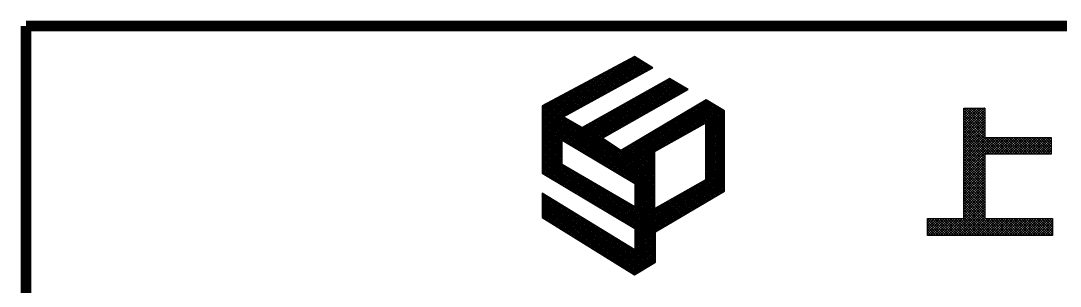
# Model space of a CAD drawing. Header units: millimetres. Extents: x -70627 to 13473, y 10065 to 69465.
# Drawn here: x -1552 to 3375, y 17830 to 19090 of the extents above; entities that cross this region are included whole.
import ezdxf
from ezdxf.enums import TextEntityAlignment as Align

# ---------------------------------------------------------------- set-up
doc = ezdxf.new("R2010")
doc.units = ezdxf.units.MM
doc.layers.add('$TD_AUDIT_GENERATED_(155)', color=7, linetype='Continuous', plot=False)
doc.layers.add('tk', color=7, linetype='Continuous')
doc.styles.add('$TD_AUDIT_GENERATED_(152)', font='', dxfattribs={"width": 0.75})
doc.styles.add('$TD_AUDIT_GENERATED_(174D)', font='', dxfattribs={"width": 0.9})
doc.styles.add('sepd_yb2', font='sepd_gbe.shx', dxfattribs={"width": 0.8, "bigfont": 'sepd_gbc.shx'})
doc.styles.add('TBZT', font='')
doc.styles.get('$TD_AUDIT_GENERATED_(152)').set_extended_font_data('SimSun')
doc.styles.get('$TD_AUDIT_GENERATED_(174D)').set_extended_font_data('SimSun')
doc.styles.get('TBZT').set_extended_font_data('SimSun')

# ---------------------------------------------------------------- blocks, each defined once
blk = doc.blocks.new('$TD_AUDIT_GENERATED_(243E)')
at = {"layer": 'tk', "color": 7}
for p, q in [((749.084, 119.866), (744.706, 117.524)), ((749.949, 119.33), (749.084, 119.866)), ((745.713, 117.009), (749.949, 119.33)), ((750.748, 118.815), (746.6, 116.495)), ((751.635, 118.301), (750.748, 118.815)), ((747.562, 115.996), (751.635, 118.301)), ((752.477, 117.808), (748.439, 115.401)), ((753.344, 117.289), (752.477, 117.808)), ((744.706, 117.524), (744.706, 114.328)), ((753.344, 113.479), (753.344, 117.289)), ((746.6, 116.495), (745.713, 117.009)), ((750.047, 115.349), (752.449, 116.709)), ((752.449, 116.709), (752.449, 114.008)), ((745.659, 114.739), (745.659, 115.888)), ((745.659, 115.888), (749.106, 113.835)), ((748.439, 115.401), (747.562, 115.996)), ((750.055, 112.654), (750.047, 115.349)), ((744.706, 114.328), (749.106, 111.701)), ((749.106, 112.73), (745.659, 114.739)), ((749.106, 113.835), (749.106, 112.73)), ((752.449, 114.008), (750.055, 112.654)), ((749.106, 110.694), (744.706, 113.386)), ((744.706, 113.386), (744.706, 112.226)), ((750.077, 111.539), (753.344, 113.479)), ((744.706, 112.226), (749.084, 109.495)), ((749.106, 111.701), (749.106, 110.694)), ((750.077, 110.11), (750.077, 111.539)), ((749.084, 109.495), (750.077, 110.11))]:
    blk.add_line(p, q, dxfattribs=at)
at = {"layer": 'tk'}
for p, q in [((746.774, 117.59), (749.009, 119.826)), ((746.955, 117.69), (749.114, 119.848)), ((747.137, 117.789), (749.164, 119.816)), ((747.319, 117.889), (749.215, 119.785)), ((747.501, 117.989), (749.266, 119.754)), ((749.513, 119.091), (748.858, 119.745)), ((749.566, 119.12), (748.912, 119.774)), ((749.619, 119.149), (748.965, 119.802)), ((749.672, 119.178), (749.019, 119.831)), ((749.725, 119.207), (749.073, 119.86)), ((749.778, 119.236), (749.253, 119.761)), ((744.706, 116.016), (747.948, 119.258)), ((745.864, 117.092), (748.125, 119.353)), ((746.046, 117.192), (748.302, 119.448)), ((746.228, 117.291), (748.479, 119.542)), ((746.41, 117.391), (748.656, 119.637)), ((746.592, 117.491), (748.833, 119.731)), ((747.683, 118.088), (749.317, 119.722)), ((747.864, 118.188), (749.367, 119.691)), ((748.61, 118.596), (747.948, 119.258)), ((748.663, 118.625), (748.001, 119.287)), ((748.046, 118.287), (749.418, 119.659)), ((748.716, 118.654), (748.055, 119.315)), ((748.769, 118.683), (748.108, 119.344)), ((748.822, 118.712), (748.162, 119.373)), ((748.875, 118.741), (748.215, 119.401)), ((748.228, 118.387), (749.469, 119.628)), ((748.928, 118.771), (748.269, 119.43)), ((748.982, 118.8), (748.323, 119.459)), ((749.035, 118.829), (748.376, 119.487)), ((748.41, 118.487), (749.519, 119.596)), ((749.088, 118.858), (748.43, 119.516)), ((749.141, 118.887), (748.483, 119.545)), ((749.194, 118.916), (748.537, 119.573)), ((749.247, 118.945), (748.59, 119.602)), ((748.592, 118.586), (749.57, 119.565)), ((749.3, 118.974), (748.644, 119.631)), ((749.353, 119.003), (748.698, 119.659)), ((749.406, 119.032), (748.751, 119.688)), ((748.774, 118.686), (749.621, 119.533)), ((749.46, 119.062), (748.805, 119.717)), ((748.955, 118.785), (749.672, 119.502)), ((749.137, 118.885), (749.722, 119.47)), ((749.319, 118.985), (749.773, 119.439)), ((749.831, 119.265), (749.47, 119.627)), ((749.501, 119.084), (749.824, 119.407)), ((749.683, 119.184), (749.875, 119.376)), ((749.885, 119.294), (749.686, 119.493)), ((749.864, 119.283), (749.925, 119.344)), ((749.938, 119.323), (749.903, 119.358)), ((744.706, 116.098), (747.772, 119.164)), ((744.706, 116.18), (747.595, 119.069)), ((744.706, 116.263), (747.418, 118.975)), ((744.706, 116.345), (747.241, 118.88)), ((744.706, 116.427), (747.064, 118.785)), ((747.707, 118.101), (747.037, 118.771)), ((747.76, 118.13), (747.091, 118.8)), ((747.813, 118.159), (747.144, 118.828)), ((747.866, 118.189), (747.198, 118.857)), ((747.919, 118.218), (747.251, 118.885)), ((747.972, 118.247), (747.305, 118.914)), ((748.025, 118.276), (747.358, 118.943)), ((748.078, 118.305), (747.412, 118.971)), ((748.132, 118.334), (747.466, 119)), ((748.185, 118.363), (747.519, 119.029)), ((748.238, 118.392), (747.573, 119.057)), ((748.291, 118.421), (747.626, 119.086)), ((748.344, 118.45), (747.68, 119.115)), ((748.397, 118.48), (747.733, 119.143)), ((748.45, 118.509), (747.787, 119.172)), ((748.503, 118.538), (747.841, 119.201)), ((748.557, 118.567), (747.894, 119.229)), ((748.323, 116.427), (750.667, 118.77)), ((748.513, 116.534), (750.777, 118.798)), ((748.702, 116.641), (750.829, 118.768)), ((751.309, 118.117), (750.66, 118.766)), ((751.362, 118.146), (750.712, 118.796)), ((751.414, 118.176), (750.812, 118.778)), ((744.706, 116.509), (746.888, 118.691)), ((744.706, 116.592), (746.711, 118.596)), ((744.706, 116.674), (746.534, 118.502)), ((744.706, 116.756), (746.357, 118.407)), ((744.706, 116.838), (746.18, 118.313)), ((746.803, 117.607), (746.126, 118.284)), ((746.857, 117.636), (746.18, 118.312)), ((746.91, 117.665), (746.234, 118.341)), ((746.963, 117.694), (746.287, 118.37)), ((747.016, 117.723), (746.341, 118.398)), ((747.069, 117.752), (746.394, 118.427)), ((747.122, 117.781), (746.448, 118.456)), ((747.175, 117.81), (746.501, 118.484)), ((747.228, 117.839), (746.555, 118.513)), ((747.282, 117.869), (746.608, 118.542)), ((747.335, 117.898), (746.662, 118.57)), ((747.388, 117.927), (746.716, 118.599)), ((747.441, 117.956), (746.769, 118.628)), ((747.494, 117.985), (746.823, 118.656)), ((747.547, 118.014), (746.876, 118.685)), ((747.6, 118.043), (746.93, 118.714)), ((747.653, 118.072), (746.983, 118.742)), ((747.565, 115.998), (749.92, 118.352)), ((747.755, 116.105), (750.107, 118.457)), ((747.944, 116.212), (750.293, 118.561)), ((748.134, 116.319), (750.48, 118.666)), ((748.892, 116.748), (750.881, 118.738)), ((749.081, 116.856), (750.933, 118.708)), ((749.271, 116.963), (750.985, 118.678)), ((749.46, 117.07), (751.037, 118.647)), ((749.65, 117.177), (751.089, 118.617)), ((750.416, 117.611), (749.763, 118.265)), ((750.469, 117.641), (749.816, 118.294)), ((749.839, 117.285), (751.142, 118.587)), ((750.521, 117.671), (749.869, 118.324)), ((750.574, 117.701), (749.921, 118.353)), ((750.626, 117.73), (749.974, 118.383)), ((750.679, 117.76), (750.027, 118.412)), ((750.028, 117.392), (751.194, 118.557)), ((750.731, 117.79), (750.08, 118.442)), ((750.784, 117.819), (750.132, 118.471)), ((750.837, 117.849), (750.185, 118.501)), ((750.218, 117.499), (751.246, 118.527)), ((750.889, 117.879), (750.238, 118.53)), ((750.942, 117.909), (750.291, 118.56)), ((750.994, 117.938), (750.343, 118.589)), ((751.047, 117.968), (750.396, 118.619)), ((750.407, 117.606), (751.298, 118.496)), ((751.099, 117.998), (750.449, 118.648)), ((751.152, 118.027), (750.501, 118.678)), ((751.204, 118.057), (750.554, 118.707)), ((750.597, 117.713), (751.35, 118.466)), ((751.257, 118.087), (750.607, 118.737)), ((750.786, 117.821), (751.402, 118.436)), ((750.976, 117.928), (751.454, 118.406)), ((751.467, 118.206), (751.008, 118.665)), ((751.165, 118.035), (751.506, 118.376)), ((751.519, 118.235), (751.203, 118.551)), ((751.355, 118.142), (751.558, 118.345)), ((751.572, 118.265), (751.399, 118.437)), ((751.544, 118.25), (751.61, 118.315)), ((751.624, 118.295), (751.595, 118.324)), ((744.706, 116.92), (746.003, 118.218)), ((744.706, 117.003), (745.827, 118.123)), ((744.706, 117.085), (745.65, 118.029)), ((744.706, 117.167), (745.473, 117.934)), ((744.706, 117.249), (745.296, 117.84)), ((745.9, 117.112), (745.216, 117.797)), ((745.954, 117.141), (745.269, 117.825)), ((746.007, 117.17), (745.323, 117.854)), ((746.06, 117.199), (745.376, 117.882)), ((746.113, 117.228), (745.43, 117.911)), ((746.166, 117.257), (745.484, 117.94)), ((746.219, 117.287), (745.537, 117.968)), ((746.272, 117.316), (745.591, 117.997)), ((746.325, 117.345), (745.644, 118.026)), ((746.379, 117.374), (745.698, 118.054)), ((746.432, 117.403), (745.751, 118.083)), ((746.485, 117.432), (745.805, 118.112)), ((746.538, 117.461), (745.859, 118.14)), ((746.591, 117.49), (745.912, 118.169)), ((746.644, 117.519), (745.966, 118.198)), ((746.697, 117.548), (746.019, 118.226)), ((746.75, 117.578), (746.073, 118.255)), ((746.527, 115.371), (748.987, 117.83)), ((746.579, 115.34), (749.174, 117.935)), ((746.631, 115.309), (749.36, 118.039)), ((746.682, 115.279), (749.547, 118.144)), ((746.734, 115.248), (749.734, 118.248)), ((748.743, 114.051), (752.492, 117.8)), ((749.576, 117.136), (748.92, 117.793)), ((749.629, 117.166), (748.972, 117.822)), ((749.681, 117.195), (749.025, 117.852)), ((749.734, 117.225), (749.078, 117.881)), ((749.786, 117.255), (749.131, 117.911)), ((749.839, 117.284), (749.183, 117.94)), ((749.891, 117.314), (749.236, 117.97)), ((749.944, 117.344), (749.289, 117.999)), ((749.996, 117.374), (749.341, 118.029)), ((750.049, 117.403), (749.394, 118.058)), ((750.101, 117.433), (749.447, 118.088)), ((750.154, 117.463), (749.5, 118.117)), ((750.206, 117.493), (749.552, 118.147)), ((750.259, 117.522), (749.605, 118.176)), ((750.311, 117.552), (749.658, 118.206)), ((750.364, 117.582), (749.711, 118.235)), ((753.344, 116.903), (752.454, 117.794)), ((744.706, 117.332), (745.119, 117.745)), ((744.706, 117.414), (744.943, 117.65)), ((744.706, 117.496), (744.766, 117.556)), ((747.249, 114.941), (744.706, 117.484)), ((747.046, 115.062), (744.706, 117.402)), ((746.843, 115.183), (744.706, 117.32)), ((747.452, 114.82), (744.734, 117.539)), ((747.656, 114.699), (744.787, 117.567)), ((747.859, 114.578), (744.841, 117.596)), ((748.062, 114.457), (744.894, 117.625)), ((748.265, 114.336), (744.948, 117.653)), ((748.469, 114.215), (745.002, 117.682)), ((745.741, 117.025), (745.055, 117.711)), ((745.794, 117.054), (745.109, 117.739)), ((745.847, 117.083), (745.162, 117.768)), ((746.27, 115.524), (748.054, 117.308)), ((746.321, 115.494), (748.241, 117.413)), ((746.373, 115.463), (748.427, 117.517)), ((746.424, 115.432), (748.614, 117.622)), ((746.476, 115.401), (748.8, 117.726)), ((748.684, 116.631), (748.023, 117.291)), ((748.736, 116.66), (748.076, 117.321)), ((748.789, 116.69), (748.129, 117.35)), ((748.841, 116.72), (748.181, 117.38)), ((748.894, 116.75), (748.234, 117.409)), ((748.946, 116.779), (748.287, 117.439)), ((748.999, 116.809), (748.34, 117.468)), ((749.051, 116.839), (748.392, 117.498)), ((749.104, 116.868), (748.445, 117.527)), ((749.156, 116.898), (748.498, 117.557)), ((748.537, 114.174), (751.721, 117.357)), ((749.209, 116.928), (748.551, 117.586)), ((748.589, 114.143), (751.924, 117.479)), ((749.261, 116.958), (748.603, 117.616)), ((748.64, 114.113), (752.128, 117.6)), ((749.314, 116.987), (748.656, 117.645)), ((748.692, 114.082), (752.332, 117.721)), ((749.366, 117.017), (748.709, 117.675)), ((749.419, 117.047), (748.761, 117.704)), ((749.471, 117.076), (748.814, 117.734)), ((749.524, 117.106), (748.867, 117.763)), ((750.225, 115.45), (752.543, 117.769)), ((750.414, 115.557), (752.595, 117.738)), ((750.603, 115.665), (752.646, 117.707)), ((750.793, 115.772), (752.698, 117.677)), ((750.982, 115.879), (752.749, 117.646)), ((751.172, 115.986), (752.801, 117.615)), ((751.361, 116.093), (752.852, 117.584)), ((751.55, 116.2), (752.903, 117.553)), ((752.305, 116.627), (751.629, 117.303)), ((752.357, 116.657), (751.681, 117.334)), ((752.41, 116.687), (751.732, 117.364)), ((751.74, 116.307), (752.955, 117.523)), ((753.344, 115.834), (751.784, 117.395)), ((753.344, 115.917), (751.835, 117.426)), ((753.344, 115.999), (751.887, 117.456)), ((751.929, 116.415), (753.006, 117.492)), ((753.344, 116.081), (751.938, 117.487)), ((753.344, 116.163), (751.99, 117.518)), ((753.344, 116.246), (752.042, 117.549)), ((753.344, 116.328), (752.093, 117.579)), ((752.118, 116.522), (753.058, 117.461)), ((753.344, 116.41), (752.145, 117.61)), ((753.344, 116.492), (752.196, 117.641)), ((753.344, 116.574), (752.248, 117.671)), ((753.344, 116.657), (752.299, 117.702)), ((752.308, 116.629), (753.109, 117.43)), ((753.344, 116.739), (752.351, 117.733)), ((753.344, 116.821), (752.402, 117.764)), ((752.449, 116.688), (753.16, 117.399)), ((752.449, 116.606), (753.212, 117.369)), ((752.449, 116.524), (753.263, 117.338)), ((752.449, 116.442), (753.315, 117.307)), ((753.344, 116.986), (752.588, 117.742)), ((753.344, 117.068), (752.793, 117.62)), ((753.344, 117.15), (752.998, 117.497)), ((753.344, 117.232), (753.203, 117.374)), ((764.7, 117.317), (764.798, 117.415)), ((764.7, 117.196), (764.919, 117.415)), ((764.7, 117.075), (765.04, 117.415)), ((764.7, 116.954), (765.161, 117.415)), ((764.7, 116.833), (765.282, 117.415)), ((764.7, 116.712), (765.403, 117.415)), ((764.7, 116.591), (765.524, 117.415)), ((764.7, 116.47), (765.645, 117.415)), ((764.7, 116.349), (765.686, 117.335)), ((765.686, 116.319), (764.7, 117.304)), ((765.686, 116.44), (764.711, 117.415)), ((765.686, 116.561), (764.832, 117.415)), ((765.686, 116.681), (764.953, 117.415)), ((765.686, 116.802), (765.074, 117.415)), ((765.686, 116.923), (765.195, 117.415)), ((765.686, 117.044), (765.315, 117.415)), ((765.686, 117.165), (765.436, 117.415)), ((765.686, 117.286), (765.557, 117.415)), ((765.686, 117.407), (765.678, 117.415)), ((746.639, 115.304), (744.706, 117.237)), ((746.436, 115.425), (744.706, 117.155)), ((746.233, 115.546), (744.706, 117.073)), ((746.029, 115.667), (744.706, 116.991)), ((744.706, 115.934), (745.756, 116.984)), ((744.706, 115.852), (745.808, 116.954)), ((744.706, 115.769), (745.86, 116.924)), ((745.826, 115.788), (744.706, 116.909)), ((744.706, 115.687), (745.912, 116.894)), ((744.706, 115.605), (745.964, 116.863)), ((744.706, 115.523), (746.016, 116.833)), ((745.659, 115.874), (744.706, 116.826)), ((744.706, 115.44), (746.069, 116.803)), ((748.672, 114.094), (745.816, 116.949)), ((748.875, 113.973), (746.012, 116.836)), ((746.012, 115.678), (747.121, 116.786)), ((746.064, 115.647), (747.307, 116.891)), ((746.115, 115.616), (747.494, 116.995)), ((746.167, 115.586), (747.681, 117.1)), ((746.218, 115.555), (747.867, 117.204)), ((747.791, 116.125), (747.127, 116.79)), ((747.844, 116.155), (747.18, 116.819)), ((747.896, 116.185), (747.232, 116.849)), ((747.949, 116.215), (747.285, 116.878)), ((748.001, 116.244), (747.338, 116.908)), ((748.054, 116.274), (747.391, 116.937)), ((748.106, 116.304), (747.443, 116.967)), ((748.159, 116.334), (747.496, 116.996)), ((748.211, 116.363), (747.549, 117.026)), ((748.264, 116.393), (747.601, 117.055)), ((748.316, 116.423), (747.654, 117.085)), ((748.369, 116.452), (747.707, 117.114)), ((748.421, 116.482), (747.76, 117.144)), ((748.474, 116.512), (747.812, 117.173)), ((748.526, 116.542), (747.865, 117.203)), ((748.579, 116.571), (747.918, 117.232)), ((748.631, 116.601), (747.971, 117.262)), ((748.331, 114.297), (750.906, 116.872)), ((748.383, 114.266), (751.11, 116.993)), ((748.434, 114.235), (751.313, 117.115)), ((748.486, 114.205), (751.517, 117.236)), ((751.465, 116.152), (750.805, 116.812)), ((751.517, 116.182), (750.857, 116.842)), ((751.57, 116.211), (750.908, 116.873)), ((751.622, 116.241), (750.96, 116.904)), ((751.675, 116.271), (751.011, 116.934)), ((751.727, 116.3), (751.063, 116.965)), ((751.78, 116.33), (751.114, 116.996)), ((751.832, 116.36), (751.166, 117.027)), ((751.885, 116.39), (751.217, 117.057)), ((751.937, 116.419), (751.269, 117.088)), ((751.99, 116.449), (751.32, 117.119)), ((752.042, 116.479), (751.372, 117.149)), ((752.095, 116.508), (751.423, 117.18)), ((752.147, 116.538), (751.475, 117.211)), ((752.2, 116.568), (751.526, 117.241)), ((752.252, 116.598), (751.578, 117.272)), ((752.449, 116.359), (753.344, 117.254)), ((752.449, 116.277), (753.344, 117.172)), ((752.449, 116.195), (753.344, 117.09)), ((752.449, 116.113), (753.344, 117.008)), ((752.449, 116.03), (753.344, 116.926)), ((752.449, 115.948), (753.344, 116.843)), ((764.7, 116.228), (765.686, 117.214)), ((765.686, 116.198), (764.7, 117.183)), ((764.7, 116.108), (765.686, 117.093)), ((765.686, 116.077), (764.7, 117.062)), ((764.7, 115.987), (765.686, 116.972)), ((766.419, 115.223), (764.7, 116.941)), ((764.7, 115.866), (765.686, 116.851)), ((766.298, 115.223), (764.7, 116.82)), ((744.706, 115.358), (746.121, 116.773)), ((745.659, 115.791), (744.706, 116.744)), ((744.706, 115.276), (746.173, 116.743)), ((744.706, 115.194), (746.225, 116.712)), ((744.706, 115.112), (746.277, 116.682)), ((745.659, 115.709), (744.706, 116.662)), ((744.706, 115.029), (746.329, 116.652)), ((744.706, 114.947), (746.381, 116.622)), ((745.659, 115.627), (744.706, 116.58)), ((745.659, 115.545), (744.706, 116.497)), ((745.659, 115.462), (744.706, 116.415)), ((745.659, 115.38), (744.706, 116.333)), ((745.703, 115.862), (746.433, 116.592)), ((745.754, 115.831), (746.485, 116.561)), ((745.806, 115.8), (746.537, 116.531)), ((745.858, 115.77), (746.589, 116.501)), ((745.909, 115.739), (746.748, 116.578)), ((745.961, 115.708), (746.934, 116.682)), ((749.079, 113.852), (746.208, 116.722)), ((750.054, 112.958), (746.404, 116.608)), ((750.054, 113.04), (746.6, 116.495)), ((750.054, 113.123), (746.652, 116.524)), ((750.054, 113.205), (746.705, 116.554)), ((750.053, 113.288), (746.758, 116.583)), ((750.053, 113.37), (746.811, 116.613)), ((750.053, 113.453), (746.863, 116.642)), ((747.581, 116.007), (746.916, 116.672)), ((747.634, 116.036), (746.969, 116.701)), ((747.686, 116.066), (747.021, 116.731)), ((747.739, 116.096), (747.074, 116.76)), ((748.125, 114.419), (750.092, 116.386)), ((748.177, 114.389), (750.295, 116.508)), ((748.228, 114.358), (750.499, 116.629)), ((748.28, 114.327), (750.703, 116.75)), ((750.625, 115.677), (749.981, 116.32)), ((750.677, 115.706), (750.033, 116.351)), ((750.73, 115.736), (750.084, 116.382)), ((750.782, 115.766), (750.136, 116.412)), ((750.835, 115.795), (750.187, 116.443)), ((750.887, 115.825), (750.239, 116.474)), ((750.94, 115.855), (750.29, 116.504)), ((750.992, 115.885), (750.342, 116.535)), ((751.045, 115.914), (750.393, 116.566)), ((751.097, 115.944), (750.445, 116.597)), ((751.15, 115.974), (750.496, 116.627)), ((751.202, 116.003), (750.548, 116.658)), ((751.255, 116.033), (750.599, 116.689)), ((751.307, 116.063), (750.651, 116.719)), ((751.36, 116.093), (750.702, 116.75)), ((751.412, 116.122), (750.754, 116.781)), ((752.449, 115.866), (753.344, 116.761)), ((752.449, 115.784), (753.344, 116.679)), ((753.344, 115.752), (752.449, 116.647)), ((752.449, 115.702), (753.344, 116.597)), ((753.344, 115.67), (752.449, 116.565)), ((752.449, 115.619), (753.344, 116.514)), ((753.344, 115.588), (752.449, 116.483)), ((752.449, 115.537), (753.344, 116.432)), ((753.344, 115.506), (752.449, 116.401)), ((752.449, 115.455), (753.344, 116.35)), ((753.344, 115.423), (752.449, 116.319)), ((764.7, 115.745), (765.686, 116.73)), ((766.177, 115.223), (764.7, 116.7)), ((764.7, 115.624), (765.686, 116.609)), ((766.056, 115.223), (764.7, 116.579)), ((764.7, 115.503), (765.686, 116.488)), ((765.935, 115.223), (764.7, 116.458)), ((764.7, 115.382), (765.686, 116.368)), ((765.814, 115.223), (764.7, 116.337)), ((745.659, 115.298), (744.706, 116.251)), ((745.659, 115.216), (744.706, 116.169)), ((745.659, 115.134), (744.706, 116.086)), ((745.659, 115.051), (744.706, 116.004)), ((745.659, 114.969), (744.706, 115.922)), ((745.659, 114.887), (744.706, 115.84)), ((744.706, 114.865), (745.659, 115.818)), ((746.785, 115.217), (747.563, 115.995)), ((746.837, 115.187), (747.612, 115.962)), ((746.888, 115.156), (747.661, 115.929)), ((746.94, 115.125), (747.71, 115.895)), ((746.991, 115.095), (747.759, 115.862)), ((747.043, 115.064), (747.808, 115.829)), ((750.052, 113.535), (747.655, 115.933)), ((747.919, 114.542), (749.277, 115.901)), ((747.97, 114.511), (749.481, 116.022)), ((748.022, 114.481), (749.685, 116.143)), ((748.073, 114.45), (749.888, 116.265)), ((750.048, 114.938), (749.157, 115.829)), ((750.048, 115.02), (749.208, 115.86)), ((750.047, 115.103), (749.26, 115.89)), ((750.047, 115.185), (749.311, 115.921)), ((750.047, 115.268), (749.363, 115.952)), ((750.047, 115.35), (749.414, 115.982)), ((750.1, 115.379), (749.466, 116.013)), ((750.152, 115.409), (749.517, 116.044)), ((750.205, 115.439), (749.569, 116.075)), ((750.257, 115.469), (749.62, 116.105)), ((750.31, 115.498), (749.672, 116.136)), ((750.362, 115.528), (749.723, 116.167)), ((750.415, 115.558), (749.775, 116.197)), ((750.467, 115.587), (749.826, 116.228)), ((750.52, 115.617), (749.878, 116.259)), ((750.572, 115.647), (749.93, 116.289)), ((752.449, 115.373), (753.344, 116.268)), ((753.344, 115.341), (752.449, 116.236)), ((752.449, 115.29), (753.344, 116.186)), ((753.344, 115.259), (752.449, 116.154)), ((752.449, 115.208), (753.344, 116.103)), ((753.344, 115.177), (752.449, 116.072)), ((752.449, 115.126), (753.344, 116.021)), ((753.344, 115.094), (752.449, 115.99)), ((752.449, 115.044), (753.344, 115.939)), ((753.344, 115.012), (752.449, 115.907)), ((752.449, 114.962), (753.344, 115.857)), ((753.344, 114.93), (752.449, 115.825)), ((764.7, 115.261), (765.686, 116.247)), ((765.693, 115.223), (764.7, 116.216)), ((764.7, 115.14), (765.686, 116.126)), ((765.686, 115.11), (764.7, 116.095)), ((764.7, 115.019), (765.705, 116.024)), ((764.7, 114.898), (765.826, 116.024)), ((764.7, 114.778), (765.947, 116.024)), ((764.7, 114.657), (766.068, 116.024)), ((764.7, 114.536), (766.189, 116.024)), ((764.7, 114.415), (766.31, 116.024)), ((764.7, 114.294), (766.43, 116.024)), ((765.686, 114.989), (764.7, 115.974)), ((765.686, 114.868), (764.7, 115.853)), ((766.539, 115.223), (765.739, 116.024)), ((765.751, 115.223), (766.551, 116.024)), ((766.66, 115.223), (765.86, 116.024)), ((765.872, 115.223), (766.672, 116.024)), ((766.781, 115.223), (765.981, 116.024)), ((765.993, 115.223), (766.793, 116.024)), ((766.902, 115.223), (766.102, 116.024)), ((766.114, 115.223), (766.914, 116.024)), ((767.023, 115.223), (766.223, 116.024)), ((766.235, 115.223), (767.035, 116.024)), ((767.144, 115.223), (766.344, 116.024)), ((766.355, 115.223), (767.156, 116.024)), ((767.265, 115.223), (766.464, 116.024)), ((766.476, 115.223), (767.277, 116.024)), ((767.386, 115.223), (766.585, 116.024)), ((766.597, 115.223), (767.398, 116.024)), ((767.507, 115.223), (766.706, 116.024)), ((766.718, 115.223), (767.519, 116.024)), ((767.628, 115.223), (766.827, 116.024)), ((766.839, 115.223), (767.64, 116.024)), ((767.749, 115.223), (766.948, 116.024)), ((766.96, 115.223), (767.76, 116.024)), ((767.869, 115.223), (767.069, 116.024)), ((767.081, 115.223), (767.881, 116.024)), ((767.99, 115.223), (767.19, 116.024)), ((767.202, 115.223), (768.002, 116.024)), ((768.111, 115.223), (767.311, 116.024)), ((767.323, 115.223), (768.123, 116.024)), ((768.232, 115.223), (767.432, 116.024)), ((767.444, 115.223), (768.244, 116.024)), ((768.353, 115.223), (767.553, 116.024)), ((767.565, 115.223), (768.365, 116.024)), ((768.474, 115.223), (767.674, 116.024)), ((767.686, 115.223), (768.486, 116.024)), ((768.595, 115.223), (767.795, 116.024)), ((767.806, 115.223), (768.607, 116.024)), ((768.716, 115.223), (767.915, 116.024)), ((767.927, 115.223), (768.728, 116.024)), ((768.837, 115.223), (768.036, 116.024)), ((768.048, 115.223), (768.846, 116.021)), ((768.846, 115.335), (768.157, 116.024)), ((768.169, 115.223), (768.846, 115.9)), ((768.846, 115.456), (768.278, 116.024)), ((768.846, 115.577), (768.399, 116.024)), ((768.846, 115.698), (768.52, 116.024)), ((768.846, 115.818), (768.641, 116.024)), ((768.846, 115.939), (768.762, 116.024)), ((745.659, 114.805), (744.706, 115.757)), ((744.706, 114.783), (745.659, 115.735)), ((748.05, 112.331), (744.706, 115.675)), ((744.706, 114.7), (745.659, 115.653)), ((747.846, 112.453), (744.706, 115.593)), ((744.706, 114.618), (745.659, 115.571)), ((747.642, 112.575), (744.706, 115.511)), ((744.706, 114.536), (745.659, 115.489)), ((747.438, 112.697), (744.706, 115.429)), ((744.706, 114.454), (745.659, 115.407)), ((747.234, 112.819), (744.706, 115.346)), ((744.706, 114.372), (745.659, 115.324)), ((747.094, 115.033), (747.857, 115.796)), ((747.146, 115.002), (747.906, 115.762)), ((747.197, 114.972), (747.955, 115.729)), ((747.249, 114.941), (748.004, 115.696)), ((747.3, 114.91), (748.053, 115.663)), ((747.352, 114.88), (748.102, 115.629)), ((747.404, 114.849), (748.151, 115.596)), ((747.455, 114.818), (748.2, 115.563)), ((747.507, 114.788), (748.249, 115.53)), ((747.558, 114.757), (748.298, 115.496)), ((747.61, 114.726), (748.346, 115.463)), ((747.661, 114.696), (748.395, 115.43)), ((747.713, 114.665), (748.463, 115.415)), ((747.764, 114.634), (748.667, 115.537)), ((747.816, 114.604), (748.87, 115.658)), ((747.867, 114.573), (749.074, 115.779)), ((750.052, 113.618), (747.912, 115.758)), ((750.052, 113.7), (748.168, 115.584)), ((750.052, 113.783), (748.424, 115.41)), ((750.051, 113.865), (748.487, 115.43)), ((750.051, 113.948), (748.539, 115.46)), ((750.051, 114.03), (748.59, 115.491)), ((750.051, 114.113), (748.642, 115.522)), ((750.05, 114.195), (748.693, 115.552)), ((750.05, 114.278), (748.745, 115.583)), ((750.05, 114.36), (748.796, 115.614)), ((750.049, 114.443), (748.848, 115.645)), ((750.049, 114.525), (748.899, 115.675)), ((750.049, 114.608), (748.951, 115.706)), ((750.049, 114.69), (749.002, 115.737)), ((750.048, 114.773), (749.054, 115.767)), ((750.048, 114.855), (749.105, 115.798)), ((752.449, 114.879), (753.344, 115.774)), ((753.344, 114.848), (752.449, 115.743)), ((752.449, 114.797), (753.344, 115.692)), ((753.344, 114.766), (752.449, 115.661)), ((752.449, 114.715), (753.344, 115.61)), ((753.344, 114.683), (752.449, 115.579)), ((752.449, 114.633), (753.344, 115.528)), ((753.344, 114.601), (752.449, 115.496)), ((752.449, 114.55), (753.344, 115.446)), ((753.344, 114.519), (752.449, 115.414)), ((752.449, 114.468), (753.344, 115.363)), ((753.344, 114.437), (752.449, 115.332)), ((765.686, 114.747), (764.7, 115.732)), ((765.686, 114.626), (764.7, 115.611)), ((765.686, 114.505), (764.7, 115.49)), ((765.686, 114.384), (764.7, 115.369)), ((768.29, 115.223), (768.846, 115.779)), ((768.411, 115.223), (768.846, 115.659)), ((768.532, 115.223), (768.846, 115.538)), ((768.653, 115.223), (768.846, 115.417)), ((747.03, 112.941), (744.706, 115.264)), ((746.826, 113.062), (744.706, 115.182)), ((746.622, 113.184), (744.706, 115.1)), ((746.417, 113.306), (744.706, 115.017)), ((746.213, 113.428), (744.706, 114.935)), ((746.009, 113.55), (744.706, 114.853)), ((744.73, 114.313), (745.659, 115.242)), ((744.782, 114.283), (745.659, 115.16)), ((744.833, 114.252), (745.659, 115.078)), ((744.884, 114.221), (745.659, 114.995)), ((744.936, 114.19), (745.659, 114.913)), ((744.987, 114.16), (745.659, 114.831)), ((748.398, 109.923), (753.344, 114.87)), ((748.795, 114.02), (750.047, 115.272)), ((748.846, 113.99), (750.047, 115.19)), ((748.898, 113.959), (750.047, 115.108)), ((748.95, 113.928), (750.048, 115.026)), ((749.001, 113.898), (750.048, 114.945)), ((749.053, 113.867), (750.048, 114.863)), ((752.449, 114.386), (753.344, 115.281)), ((753.344, 114.354), (752.449, 115.25)), ((752.449, 114.304), (753.344, 115.199)), ((753.344, 114.272), (752.449, 115.167)), ((752.449, 114.222), (753.344, 115.117)), ((753.344, 114.19), (752.449, 115.085)), ((752.449, 114.139), (753.344, 115.034)), ((753.344, 114.108), (752.449, 115.003)), ((752.449, 114.057), (753.344, 114.952)), ((753.344, 114.026), (752.449, 114.921)), ((753.344, 113.943), (752.449, 114.839)), ((765.686, 114.263), (764.7, 115.249)), ((764.7, 114.173), (765.686, 115.158)), ((765.686, 114.142), (764.7, 115.128)), ((764.7, 114.052), (765.686, 115.037)), ((765.686, 114.021), (764.7, 115.007)), ((764.7, 113.931), (765.686, 114.917)), ((765.686, 113.9), (764.7, 114.886)), ((768.774, 115.223), (768.846, 115.296)), ((745.805, 113.671), (744.706, 114.771)), ((745.601, 113.793), (744.706, 114.689)), ((745.397, 113.915), (744.706, 114.606)), ((745.193, 114.037), (744.706, 114.524)), ((744.989, 114.159), (744.706, 114.442)), ((744.785, 114.28), (744.706, 114.36)), ((745.039, 114.129), (745.659, 114.749)), ((745.09, 114.098), (745.704, 114.712)), ((745.142, 114.067), (745.756, 114.682)), ((745.193, 114.037), (745.808, 114.652)), ((745.245, 114.006), (745.86, 114.621)), ((745.296, 113.975), (745.912, 114.591)), ((745.348, 113.945), (745.964, 114.561)), ((745.399, 113.914), (746.016, 114.531)), ((745.451, 113.883), (746.068, 114.5)), ((745.502, 113.852), (746.12, 114.47)), ((745.554, 113.822), (746.172, 114.44)), ((745.605, 113.791), (746.224, 114.409)), ((745.657, 113.76), (746.276, 114.379)), ((745.708, 113.729), (746.328, 114.349)), ((748.254, 112.21), (745.817, 114.647)), ((748.458, 112.088), (746.014, 114.532)), ((748.662, 111.966), (746.211, 114.417)), ((749.104, 113.836), (750.048, 114.781)), ((749.106, 113.756), (750.049, 114.699)), ((749.106, 113.674), (750.049, 114.617)), ((749.106, 113.592), (750.049, 114.535)), ((749.106, 113.51), (750.049, 114.453)), ((749.106, 113.427), (750.05, 114.371)), ((750.125, 111.568), (753.344, 114.788)), ((750.327, 111.688), (753.344, 114.706)), ((750.529, 111.808), (753.344, 114.623)), ((750.732, 111.928), (753.344, 114.541)), ((750.934, 112.048), (753.344, 114.459)), ((751.136, 112.169), (753.344, 114.377)), ((753.344, 113.861), (752.449, 114.756)), ((753.344, 113.779), (752.449, 114.674)), ((753.344, 113.697), (752.449, 114.592)), ((753.344, 113.614), (752.449, 114.51)), ((753.344, 113.532), (752.449, 114.427)), ((753.326, 113.468), (752.449, 114.345)), ((764.7, 113.81), (765.686, 114.796)), ((765.686, 113.779), (764.7, 114.765)), ((764.7, 113.689), (765.686, 114.675)), ((765.686, 113.659), (764.7, 114.644)), ((764.7, 113.568), (765.686, 114.554)), ((765.686, 113.538), (764.7, 114.523)), ((764.7, 113.447), (765.686, 114.433)), ((765.686, 113.417), (764.7, 114.402)), ((745.76, 113.699), (746.38, 114.319)), ((745.811, 113.668), (746.432, 114.288)), ((745.863, 113.637), (746.484, 114.258)), ((745.914, 113.606), (746.536, 114.228)), ((745.966, 113.576), (746.588, 114.198)), ((746.017, 113.545), (746.639, 114.167)), ((746.069, 113.514), (746.691, 114.137)), ((746.12, 113.483), (746.743, 114.107)), ((746.172, 113.453), (746.795, 114.076)), ((746.223, 113.422), (746.847, 114.046)), ((746.275, 113.391), (746.899, 114.016)), ((746.326, 113.361), (746.951, 113.986)), ((746.378, 113.33), (747.003, 113.955)), ((748.866, 111.844), (746.408, 114.302)), ((746.429, 113.299), (747.055, 113.925)), ((746.481, 113.268), (747.107, 113.895)), ((746.532, 113.238), (747.159, 113.864)), ((746.583, 113.207), (747.211, 113.834)), ((749.07, 111.722), (746.605, 114.187)), ((750.077, 110.798), (746.802, 114.073)), ((750.077, 110.88), (746.999, 113.958)), ((750.077, 110.962), (747.196, 113.843)), ((749.106, 113.345), (750.05, 114.289)), ((749.106, 113.263), (750.05, 114.207)), ((749.106, 113.181), (750.051, 114.125)), ((749.106, 113.098), (750.051, 114.043)), ((749.106, 113.016), (750.051, 113.961)), ((749.106, 110.714), (752.337, 113.945)), ((749.106, 112.934), (750.051, 113.879)), ((749.106, 110.796), (752.148, 113.838)), ((751.339, 112.289), (753.344, 114.294)), ((751.541, 112.409), (753.344, 114.212)), ((751.743, 112.529), (753.344, 114.13)), ((751.946, 112.649), (753.344, 114.048)), ((752.81, 113.162), (752.139, 113.833)), ((752.148, 112.769), (753.344, 113.966)), ((752.862, 113.193), (752.192, 113.863)), ((752.913, 113.223), (752.244, 113.892)), ((752.965, 113.254), (752.297, 113.922)), ((753.017, 113.285), (752.349, 113.952)), ((752.35, 112.889), (753.344, 113.883)), ((753.068, 113.315), (752.402, 113.982)), ((753.274, 113.438), (752.449, 114.263)), ((753.223, 113.407), (752.449, 114.181)), ((753.171, 113.377), (752.449, 114.099)), ((753.12, 113.346), (752.449, 114.016)), ((764.7, 113.327), (765.686, 114.312)), ((765.686, 113.296), (764.7, 114.281)), ((764.7, 113.206), (765.686, 114.191)), ((765.686, 113.175), (764.7, 114.16)), ((764.7, 113.085), (765.686, 114.07)), ((765.686, 113.054), (764.7, 114.039)), ((764.7, 112.964), (765.686, 113.949)), ((765.686, 112.933), (764.7, 113.919)), ((744.706, 113.385), (744.707, 113.386)), ((747.754, 110.325), (744.706, 113.373)), ((744.706, 113.303), (744.758, 113.355)), ((746.635, 113.176), (747.263, 113.804)), ((746.686, 113.145), (747.315, 113.774)), ((746.738, 113.115), (747.367, 113.743)), ((746.789, 113.084), (747.419, 113.713)), ((746.841, 113.053), (747.471, 113.683)), ((746.892, 113.022), (747.523, 113.653)), ((746.944, 112.992), (747.575, 113.622)), ((746.995, 112.961), (747.626, 113.592)), ((747.047, 112.93), (747.678, 113.562)), ((747.098, 112.899), (747.73, 113.531)), ((747.15, 112.869), (747.782, 113.501)), ((747.201, 112.838), (747.834, 113.471)), ((747.253, 112.807), (747.886, 113.441)), ((747.304, 112.776), (747.938, 113.41)), ((747.356, 112.746), (747.99, 113.38)), ((750.077, 111.044), (747.393, 113.728)), ((747.407, 112.715), (748.042, 113.35)), ((750.077, 111.127), (747.59, 113.613)), ((750.077, 111.209), (747.788, 113.498)), ((750.077, 111.291), (747.985, 113.383)), ((748.488, 112.07), (750.052, 113.633)), ((748.54, 112.039), (750.052, 113.551)), ((748.591, 112.008), (750.053, 113.469)), ((748.643, 111.977), (750.053, 113.387)), ((750.055, 112.876), (749.106, 113.824)), ((749.106, 112.852), (750.052, 113.797)), ((750.055, 112.793), (749.106, 113.742)), ((749.106, 110.878), (751.959, 113.731)), ((749.106, 112.77), (750.052, 113.715)), ((750.055, 112.711), (749.106, 113.659)), ((749.106, 110.961), (751.769, 113.624)), ((750.746, 111.937), (749.106, 113.577)), ((749.106, 111.043), (751.58, 113.517)), ((750.695, 111.906), (749.106, 113.495)), ((750.643, 111.876), (749.106, 113.413)), ((749.106, 111.125), (751.391, 113.409)), ((751.985, 112.672), (751.299, 113.358)), ((752.036, 112.703), (751.352, 113.387)), ((752.088, 112.733), (751.404, 113.417)), ((752.139, 112.764), (751.457, 113.447)), ((752.191, 112.795), (751.509, 113.477)), ((752.243, 112.825), (751.562, 113.506)), ((752.294, 112.856), (751.614, 113.536)), ((752.346, 112.887), (751.667, 113.566)), ((752.397, 112.917), (751.719, 113.595)), ((752.449, 112.948), (751.772, 113.625)), ((752.501, 112.978), (751.824, 113.655)), ((752.552, 113.009), (751.877, 113.684)), ((752.604, 113.04), (751.929, 113.714)), ((752.655, 113.07), (751.982, 113.744)), ((752.707, 113.101), (752.034, 113.774)), ((752.759, 113.132), (752.087, 113.803)), ((752.553, 113.009), (753.344, 113.801)), ((752.755, 113.13), (753.344, 113.719)), ((752.957, 113.25), (753.344, 113.637)), ((753.16, 113.37), (753.344, 113.554)), ((764.7, 112.843), (765.686, 113.828)), ((765.686, 112.812), (764.7, 113.798)), ((764.7, 112.722), (765.686, 113.707)), ((765.686, 112.691), (764.7, 113.677)), ((764.7, 112.601), (765.686, 113.586)), ((765.686, 112.57), (764.7, 113.556)), ((764.7, 112.48), (765.686, 113.466)), ((765.686, 112.449), (764.7, 113.435)), ((764.7, 112.359), (765.686, 113.345)), ((744.706, 113.22), (744.809, 113.323)), ((744.706, 113.138), (744.86, 113.292)), ((747.536, 110.461), (744.706, 113.291)), ((744.706, 113.056), (744.911, 113.261)), ((744.706, 112.974), (744.962, 113.23)), ((747.317, 110.597), (744.706, 113.209)), ((744.706, 112.892), (745.013, 113.198)), ((744.706, 112.809), (745.064, 113.167)), ((744.706, 112.727), (745.115, 113.136)), ((747.099, 110.734), (744.706, 113.126)), ((744.706, 112.645), (745.166, 113.105)), ((744.706, 112.563), (745.217, 113.074)), ((746.88, 110.87), (744.706, 113.044)), ((744.706, 112.48), (745.268, 113.042)), ((744.706, 112.398), (745.319, 113.011)), ((744.706, 112.316), (745.37, 112.98)), ((746.662, 111.006), (744.706, 112.962)), ((744.706, 112.234), (745.421, 112.949)), ((746.443, 111.143), (744.706, 112.88)), ((744.752, 112.197), (745.472, 112.918)), ((744.803, 112.166), (745.523, 112.886)), ((744.853, 112.134), (745.574, 112.855)), ((747.973, 110.188), (744.883, 113.278)), ((748.191, 110.052), (745.095, 113.148)), ((748.41, 109.916), (745.307, 113.018)), ((748.629, 109.779), (745.519, 112.889)), ((747.459, 112.684), (748.094, 113.32)), ((747.51, 112.654), (748.146, 113.289)), ((747.562, 112.623), (748.198, 113.259)), ((747.613, 112.592), (748.25, 113.229)), ((747.665, 112.561), (748.302, 113.198)), ((747.716, 112.531), (748.354, 113.168)), ((747.768, 112.5), (748.406, 113.138)), ((747.819, 112.469), (748.458, 113.108)), ((747.871, 112.438), (748.51, 113.077)), ((747.922, 112.408), (748.561, 113.047)), ((747.974, 112.377), (748.613, 113.017)), ((748.025, 112.346), (748.665, 112.986)), ((748.077, 112.315), (748.717, 112.956)), ((748.128, 112.285), (748.769, 112.926)), ((748.18, 112.254), (748.821, 112.896)), ((750.077, 111.373), (748.182, 113.268)), ((748.231, 112.223), (748.873, 112.865)), ((750.077, 111.456), (748.379, 113.153)), ((750.077, 111.538), (748.576, 113.039)), ((748.694, 111.947), (750.053, 113.305)), ((748.746, 111.916), (750.053, 113.223)), ((750.127, 111.569), (748.773, 112.924)), ((748.797, 111.885), (750.054, 113.141)), ((748.849, 111.854), (750.054, 113.06)), ((748.9, 111.824), (750.054, 112.978)), ((748.952, 111.793), (750.055, 112.896)), ((750.592, 111.845), (749.106, 113.331)), ((749.106, 111.207), (751.201, 113.302)), ((750.54, 111.815), (749.106, 113.248)), ((749.106, 111.29), (751.012, 113.195)), ((750.488, 111.784), (749.106, 113.166)), ((749.106, 111.372), (750.822, 113.088)), ((750.437, 111.753), (749.106, 113.084)), ((750.385, 111.723), (749.106, 113.002)), ((749.106, 111.454), (750.633, 112.981)), ((750.334, 111.692), (749.106, 112.919)), ((749.106, 111.536), (750.444, 112.874)), ((751.108, 112.151), (750.406, 112.853)), ((751.159, 112.182), (750.459, 112.882)), ((751.211, 112.213), (750.511, 112.912)), ((751.262, 112.243), (750.564, 112.942)), ((751.314, 112.274), (750.616, 112.971)), ((751.366, 112.305), (750.669, 113.001)), ((751.417, 112.335), (750.721, 113.031)), ((751.469, 112.366), (750.774, 113.061)), ((751.52, 112.396), (750.826, 113.09)), ((751.572, 112.427), (750.879, 113.12)), ((751.623, 112.458), (750.932, 113.15)), ((751.675, 112.488), (750.984, 113.179)), ((751.727, 112.519), (751.037, 113.209)), ((751.778, 112.55), (751.089, 113.239)), ((751.83, 112.58), (751.142, 113.269)), ((751.881, 112.611), (751.194, 113.298)), ((751.933, 112.641), (751.247, 113.328)), ((763.956, 111.373), (765.686, 113.103)), ((764.077, 111.373), (765.686, 112.982)), ((764.197, 111.373), (765.686, 112.861)), ((765.686, 112.329), (764.7, 113.314)), ((764.7, 112.238), (765.686, 113.224)), ((765.686, 112.208), (764.7, 113.193)), ((766.4, 111.373), (764.7, 113.072)), ((766.279, 111.373), (764.7, 112.951)), ((746.225, 111.279), (744.706, 112.797)), ((746.006, 111.415), (744.706, 112.715)), ((745.787, 111.552), (744.706, 112.633)), ((745.569, 111.688), (744.706, 112.551)), ((745.35, 111.824), (744.706, 112.469)), ((745.132, 111.96), (744.706, 112.386)), ((744.904, 112.103), (745.625, 112.824)), ((744.954, 112.071), (745.676, 112.793)), ((745.005, 112.04), (745.727, 112.761)), ((745.056, 112.008), (745.778, 112.73)), ((745.106, 111.976), (745.829, 112.699)), ((745.157, 111.945), (745.88, 112.668)), ((745.208, 111.913), (745.931, 112.637)), ((745.258, 111.882), (745.982, 112.605)), ((745.309, 111.85), (746.033, 112.574)), ((745.36, 111.818), (746.084, 112.543)), ((745.41, 111.787), (746.135, 112.512)), ((745.461, 111.755), (746.186, 112.481)), ((745.511, 111.724), (746.237, 112.449)), ((745.562, 111.692), (746.288, 112.418)), ((745.613, 111.66), (746.339, 112.387)), ((745.663, 111.629), (746.39, 112.356)), ((748.847, 109.643), (745.731, 112.759)), ((749.066, 109.507), (745.943, 112.629)), ((749.13, 109.524), (746.155, 112.5)), ((749.181, 109.556), (746.367, 112.37)), ((748.283, 112.192), (748.925, 112.835)), ((748.334, 112.162), (748.977, 112.805)), ((748.385, 112.131), (749.029, 112.775)), ((748.437, 112.1), (749.081, 112.744)), ((750.179, 111.6), (748.97, 112.809)), ((749.003, 111.762), (750.055, 112.814)), ((749.055, 111.731), (750.055, 112.732)), ((750.282, 111.661), (749.106, 112.837)), ((749.106, 111.618), (750.254, 112.767)), ((750.23, 111.631), (749.106, 112.755)), ((749.106, 111.701), (750.065, 112.659)), ((750.798, 111.968), (750.091, 112.674)), ((750.85, 111.998), (750.144, 112.704)), ((750.901, 112.029), (750.196, 112.734)), ((750.953, 112.06), (750.249, 112.763)), ((751.004, 112.09), (750.301, 112.793)), ((751.056, 112.121), (750.354, 112.823)), ((764.318, 111.373), (765.686, 112.74)), ((764.439, 111.373), (765.686, 112.619)), ((764.56, 111.373), (765.686, 112.498)), ((764.681, 111.373), (765.686, 112.377)), ((766.158, 111.373), (764.7, 112.83)), ((766.037, 111.373), (764.7, 112.709)), ((765.916, 111.373), (764.7, 112.588)), ((765.795, 111.373), (764.7, 112.468)), ((744.913, 112.097), (744.706, 112.304)), ((745.714, 111.597), (746.441, 112.324)), ((745.765, 111.566), (746.492, 112.293)), ((745.815, 111.534), (746.543, 112.262)), ((745.866, 111.503), (746.594, 112.231)), ((745.917, 111.471), (746.645, 112.2)), ((745.967, 111.439), (746.696, 112.168)), ((746.018, 111.408), (746.747, 112.137)), ((746.068, 111.376), (746.798, 112.106)), ((746.119, 111.345), (746.849, 112.075)), ((746.17, 111.313), (746.9, 112.044)), ((746.22, 111.281), (746.951, 112.012)), ((746.271, 111.25), (747.002, 111.981)), ((746.322, 111.218), (747.053, 111.95)), ((746.372, 111.187), (747.104, 111.919)), ((746.423, 111.155), (747.155, 111.887)), ((749.232, 109.587), (746.579, 112.24)), ((749.283, 109.618), (746.79, 112.111)), ((749.334, 109.65), (747.002, 111.981)), ((762.976, 112.086), (763.063, 112.173)), ((762.976, 111.965), (763.184, 112.173)), ((762.976, 111.844), (763.305, 112.173)), ((762.976, 111.723), (763.426, 112.173)), ((762.976, 111.602), (763.547, 112.173)), ((762.976, 111.481), (763.668, 112.173)), ((763.74, 111.373), (762.976, 112.136)), ((763.619, 111.373), (762.976, 112.015)), ((763.498, 111.373), (762.976, 111.895)), ((762.988, 111.373), (763.789, 112.173)), ((763.861, 111.373), (763.06, 112.173)), ((763.109, 111.373), (763.91, 112.173)), ((763.982, 111.373), (763.181, 112.173)), ((763.23, 111.373), (764.031, 112.173)), ((764.103, 111.373), (763.302, 112.173)), ((763.351, 111.373), (764.152, 112.173)), ((764.224, 111.373), (763.423, 112.173)), ((763.472, 111.373), (764.273, 112.173)), ((764.344, 111.373), (763.544, 112.173)), ((763.593, 111.373), (764.394, 112.173)), ((764.465, 111.373), (763.665, 112.173)), ((763.714, 111.373), (764.514, 112.173)), ((764.586, 111.373), (763.786, 112.173)), ((763.835, 111.373), (764.635, 112.173)), ((764.707, 111.373), (763.907, 112.173)), ((764.828, 111.373), (764.027, 112.173)), ((764.949, 111.373), (764.148, 112.173)), ((765.07, 111.373), (764.269, 112.173)), ((765.191, 111.373), (764.39, 112.173)), ((765.312, 111.373), (764.511, 112.173)), ((765.433, 111.373), (764.632, 112.173)), ((765.675, 111.373), (764.7, 112.347)), ((765.554, 111.373), (764.7, 112.226)), ((764.802, 111.373), (765.686, 112.256)), ((764.923, 111.373), (765.724, 112.173)), ((765.044, 111.373), (765.845, 112.173)), ((765.165, 111.373), (765.965, 112.173)), ((765.286, 111.373), (766.086, 112.173)), ((765.407, 111.373), (766.207, 112.173)), ((765.528, 111.373), (766.328, 112.173)), ((765.648, 111.373), (766.449, 112.173)), ((766.521, 111.373), (765.72, 112.173)), ((765.769, 111.373), (766.57, 112.173)), ((766.642, 111.373), (765.841, 112.173)), ((765.89, 111.373), (766.691, 112.173)), ((766.763, 111.373), (765.962, 112.173)), ((766.011, 111.373), (766.812, 112.173)), ((766.884, 111.373), (766.083, 112.173)), ((766.132, 111.373), (766.933, 112.173)), ((767.005, 111.373), (766.204, 112.173)), ((766.253, 111.373), (767.054, 112.173)), ((767.126, 111.373), (766.325, 112.173)), ((766.374, 111.373), (767.175, 112.173)), ((767.246, 111.373), (766.446, 112.173)), ((766.495, 111.373), (767.296, 112.173)), ((767.367, 111.373), (766.567, 112.173)), ((766.616, 111.373), (767.416, 112.173)), ((767.488, 111.373), (766.688, 112.173)), ((766.737, 111.373), (767.537, 112.173)), ((767.609, 111.373), (766.809, 112.173)), ((766.858, 111.373), (767.658, 112.173)), ((767.73, 111.373), (766.929, 112.173)), ((766.979, 111.373), (767.779, 112.173)), ((767.851, 111.373), (767.05, 112.173)), ((767.099, 111.373), (767.9, 112.173)), ((767.972, 111.373), (767.171, 112.173)), ((767.22, 111.373), (768.021, 112.173)), ((768.093, 111.373), (767.292, 112.173)), ((767.341, 111.373), (768.142, 112.173)), ((768.214, 111.373), (767.413, 112.173)), ((767.462, 111.373), (768.263, 112.173)), ((768.335, 111.373), (767.534, 112.173)), ((767.583, 111.373), (768.384, 112.173)), ((768.456, 111.373), (767.655, 112.173)), ((767.704, 111.373), (768.505, 112.173)), ((768.577, 111.373), (767.776, 112.173)), ((767.825, 111.373), (768.626, 112.173)), ((768.697, 111.373), (767.897, 112.173)), ((767.946, 111.373), (768.746, 112.173)), ((768.818, 111.373), (768.018, 112.173)), ((768.067, 111.373), (768.867, 112.173)), ((768.895, 111.417), (768.139, 112.173)), ((768.188, 111.373), (768.895, 112.08)), ((768.895, 111.538), (768.26, 112.173)), ((768.309, 111.373), (768.895, 111.959)), ((768.895, 111.659), (768.38, 112.173)), ((768.895, 111.78), (768.501, 112.173)), ((768.895, 111.901), (768.622, 112.173)), ((768.895, 112.022), (768.743, 112.173)), ((768.895, 112.142), (768.864, 112.173)), ((746.474, 111.124), (747.206, 111.856)), ((746.524, 111.092), (747.257, 111.825)), ((746.575, 111.06), (747.308, 111.794)), ((746.625, 111.029), (747.359, 111.763)), ((746.676, 110.997), (747.41, 111.731)), ((746.727, 110.966), (747.461, 111.7)), ((746.777, 110.934), (747.512, 111.669)), ((746.828, 110.902), (747.563, 111.638)), ((746.879, 110.871), (747.614, 111.607)), ((746.929, 110.839), (747.665, 111.575)), ((746.98, 110.808), (747.716, 111.544)), ((747.031, 110.776), (747.767, 111.513)), ((747.081, 110.745), (747.818, 111.482)), ((747.132, 110.713), (747.869, 111.45)), ((747.182, 110.681), (747.92, 111.419)), ((749.384, 109.681), (747.214, 111.851)), ((747.233, 110.65), (747.971, 111.388)), ((749.435, 109.713), (747.426, 111.722)), ((749.486, 109.744), (747.638, 111.592)), ((749.537, 109.776), (747.85, 111.462)), ((748.448, 109.892), (750.077, 111.52)), ((748.499, 109.86), (750.077, 111.438)), ((750.077, 110.715), (749.106, 111.686)), ((750.077, 110.633), (749.106, 111.604)), ((750.077, 110.551), (749.106, 111.522)), ((750.077, 110.469), (749.106, 111.439)), ((763.377, 111.373), (762.976, 111.774)), ((763.256, 111.373), (762.976, 111.653)), ((763.135, 111.373), (762.976, 111.532)), ((763.014, 111.373), (762.976, 111.411)), ((768.429, 111.373), (768.895, 111.838)), ((768.55, 111.373), (768.895, 111.717)), ((768.671, 111.373), (768.895, 111.596)), ((768.792, 111.373), (768.895, 111.475)), ((747.284, 110.618), (748.022, 111.357)), ((747.334, 110.587), (748.073, 111.326)), ((747.385, 110.555), (748.124, 111.294)), ((747.436, 110.523), (748.175, 111.263)), ((747.486, 110.492), (748.226, 111.232)), ((747.537, 110.46), (748.277, 111.201)), ((747.588, 110.429), (748.328, 111.17)), ((747.638, 110.397), (748.379, 111.138)), ((747.689, 110.365), (748.43, 111.107)), ((747.739, 110.334), (748.482, 111.076)), ((747.79, 110.302), (748.533, 111.045)), ((747.841, 110.271), (748.584, 111.013)), ((747.891, 110.239), (748.635, 110.982)), ((747.942, 110.208), (748.686, 110.951)), ((747.993, 110.176), (748.737, 110.92)), ((748.043, 110.144), (748.788, 110.889)), ((749.588, 109.807), (748.062, 111.333)), ((749.638, 109.838), (748.274, 111.203)), ((749.689, 109.87), (748.485, 111.073)), ((748.55, 109.829), (750.077, 111.356)), ((748.6, 109.797), (750.077, 111.273)), ((748.651, 109.765), (750.077, 111.191)), ((749.74, 109.901), (748.697, 110.944)), ((748.702, 109.734), (750.077, 111.109)), ((748.752, 109.702), (750.077, 111.027)), ((748.803, 109.671), (750.077, 110.945)), ((750.077, 110.386), (749.106, 111.357)), ((750.077, 110.304), (749.106, 111.275)), ((750.077, 110.222), (749.106, 111.193)), ((750.077, 110.14), (749.106, 111.111)), ((750.045, 110.09), (749.106, 111.028)), ((749.994, 110.058), (749.106, 110.946)), ((748.094, 110.113), (748.839, 110.857)), ((748.145, 110.081), (748.89, 110.826)), ((748.195, 110.05), (748.941, 110.795)), ((748.246, 110.018), (748.992, 110.764)), ((748.296, 109.986), (749.043, 110.733)), ((748.347, 109.955), (749.094, 110.701)), ((748.853, 109.639), (750.077, 110.862)), ((748.904, 109.607), (750.077, 110.78)), ((749.791, 109.933), (748.909, 110.814)), ((748.955, 109.576), (750.077, 110.698)), ((749.005, 109.544), (750.077, 110.616)), ((749.056, 109.513), (750.077, 110.534)), ((749.943, 110.027), (749.106, 110.864)), ((749.892, 109.996), (749.106, 110.782)), ((749.842, 109.964), (749.106, 110.699)), ((749.181, 109.555), (750.077, 110.451)), ((749.397, 109.689), (750.077, 110.369)), ((749.612, 109.822), (750.077, 110.287)), ((749.828, 109.956), (750.077, 110.205)), ((750.043, 110.089), (750.077, 110.123))]:
    blk.add_line(p, q, dxfattribs=at)
at = {"layer": 'tk', "const_width": 0.5}
for points in [[(720.24, 121.314), (860.24, 121.314)], [(720.24, 121.314), (720.24, 41.314)]]:
    blk.add_lwpolyline(points, dxfattribs=at)
at = {"layer": 'tk', "color": 7}
blk.add_lwpolyline([(765.686, 116.024), (768.846, 116.024), (768.846, 115.223), (765.686, 115.223), (765.686, 112.173), (768.895, 112.173), (768.895, 111.373), (762.976, 111.373), (762.976, 112.173), (764.7, 112.173), (764.7, 117.415), (765.686, 117.415)], close=True, dxfattribs=at)
at = {"layer": '$TD_AUDIT_GENERATED_(155)', "style": 'sepd_yb2', "flags": 1}
for tag, p in [('{LZCO-CB-W70-H36}', (140.29, 41.239)), ('{LZCO-ZZ-W63-H35-D10}', (528.732, 41.314))]:
    blk.add_attdef(tag, text='', height=4, dxfattribs=at).set_placement(p, align=Align.BOTTOM_RIGHT)
at = {"layer": 'tk', "style": 'sepd_yb2'}
for tag, height, p in [('\\M+5B9A4\\M+5B3CC1', 4, (779.701, 105.963)), ('\\M+5B9A4\\M+5B3CC', 6, (779.26, 103.628)), ('\\M+5BDD7\\M+5B6CE', 6, (833.055, 103.164)), ('\\M+5B9A4\\M+5B3CC2', 4, (779.111, 101.376)), ('\\M+5CDBC\\M+5C3FB1', 6, (820.24, 78.314)), ('\\M+5CDBC\\M+5C3FB', 6, (820.24, 74.314)), ('\\M+5CDBC\\M+5C3FB2', 6, (820.24, 70.314)), ('\\M+5B1C8\\M+5C0FD', 5, (740.374, 45.814)), ('\\M+5CDBC\\M+5BAC5', 5, (827.283, 46.043)), ('\\M+5C8D5\\M+5C6DA', 5, (770.167, 45.814))]:
    blk.add_attdef(tag, text='', height=height, dxfattribs=at).set_placement(p, align=Align.MIDDLE_CENTER)
at = {"layer": 'tk', "flags": 3}
for tag, height, style, width, p in [('N\\M+5C5FA\\M+5D7BC_T6_H7', 2, '$TD_AUDIT_GENERATED_(174D)', 0.8, (758.174, 93.994)), ('N\\M+5C5FA\\M+5D7BC\\M+5C8D5\\M+5C6DA_T5_H1.5', 1.5, 'TBZT', 0.65, (774.043, 93.959)), ('N\\M+5C9F3\\M+5BACB\\M+5D2BB_T6_H7', 2, '$TD_AUDIT_GENERATED_(174D)', 0.8, (758.174, 85.994)), ('N\\M+5C9F3\\M+5BACB\\M+5D2BB\\M+5C8D5\\M+5C6DA_T5_H1.5', 1.5, 'TBZT', 0.65, (774.053, 86.151)), ('N\\M+5C9F3\\M+5BACB\\M+5B6FE_T6_H7', 2, '$TD_AUDIT_GENERATED_(174D)', 0.8, (758.174, 77.994)), ('N\\M+5C9F3\\M+5BACB\\M+5B6FE\\M+5C8D5\\M+5C6DA_T5_H1.5', 1.5, 'TBZT', 0.65, (773.934, 78.115)), ('N\\M+5D0A3\\M+5BACB_T6_H7', 2, '$TD_AUDIT_GENERATED_(174D)', 0.8, (758.284, 69.994)), ('N\\M+5D0A3\\M+5BACB\\M+5C8D5\\M+5C6DA_T5_H1.5', 1.5, 'TBZT', 0.65, (773.939, 69.851)), ('N\\M+5C9E8\\M+5BCC6_T6_H7', 2, '$TD_AUDIT_GENERATED_(174D)', 0.8, (758.174, 61.994)), ('N\\M+5C9E8\\M+5BCC6\\M+5C8D5\\M+5C6DA_T5_H1.5', 1.5, 'TBZT', 0.65, (773.501, 62.194)), ('N\\M+5D6C6\\M+5CDBC_T6_H7', 2, '$TD_AUDIT_GENERATED_(174D)', 0.8, (758.065, 53.994)), ('N\\M+5D6C6\\M+5CDBC\\M+5C8D5\\M+5C6DA_T5_H1.5', 1.5, 'TBZT', 0.65, (773.61, 54.099))]:
    blk.add_attdef(tag, text='', height=height, dxfattribs=dict(at, style=style, width=width)).set_placement(p, align=Align.MIDDLE_CENTER)
at = {"layer": 'tk', "style": '$TD_AUDIT_GENERATED_(152)', "width": 0.8, "flags": 3}
for tag, p in [('LZCO_NCB-W70-H36_T7', (143.799, 77.314)), ('LZCO_NZZ-W63-H35_T7', (528.732, 76.314))]:
    blk.add_attdef(tag, text='', height=3, dxfattribs=at).set_placement(p, align=Align.TOP_RIGHT)
blk.add_attdef('LZHQINS_N5__0__\\M+5BBE1\\M+5C7A9\\M+5C0B8.DWG__0__1_T8', text='', height=3, dxfattribs=at).set_placement((720.24, 41.314), align=Align.BOTTOM_RIGHT)
blk.add_attdef('LZFRAME', (812.741, 35.318), '', height=3, dxfattribs=at)

msp = doc.modelspace()

# ---------------------------------------------------------------- block references
at = {"xscale": 100, "yscale": 100, "zscale": 100}
msp.add_blockref('$TD_AUDIT_GENERATED_(243E)', (-73551.3, 6933.7), dxfattribs=at)

doc.saveas('drawing.dxf')
